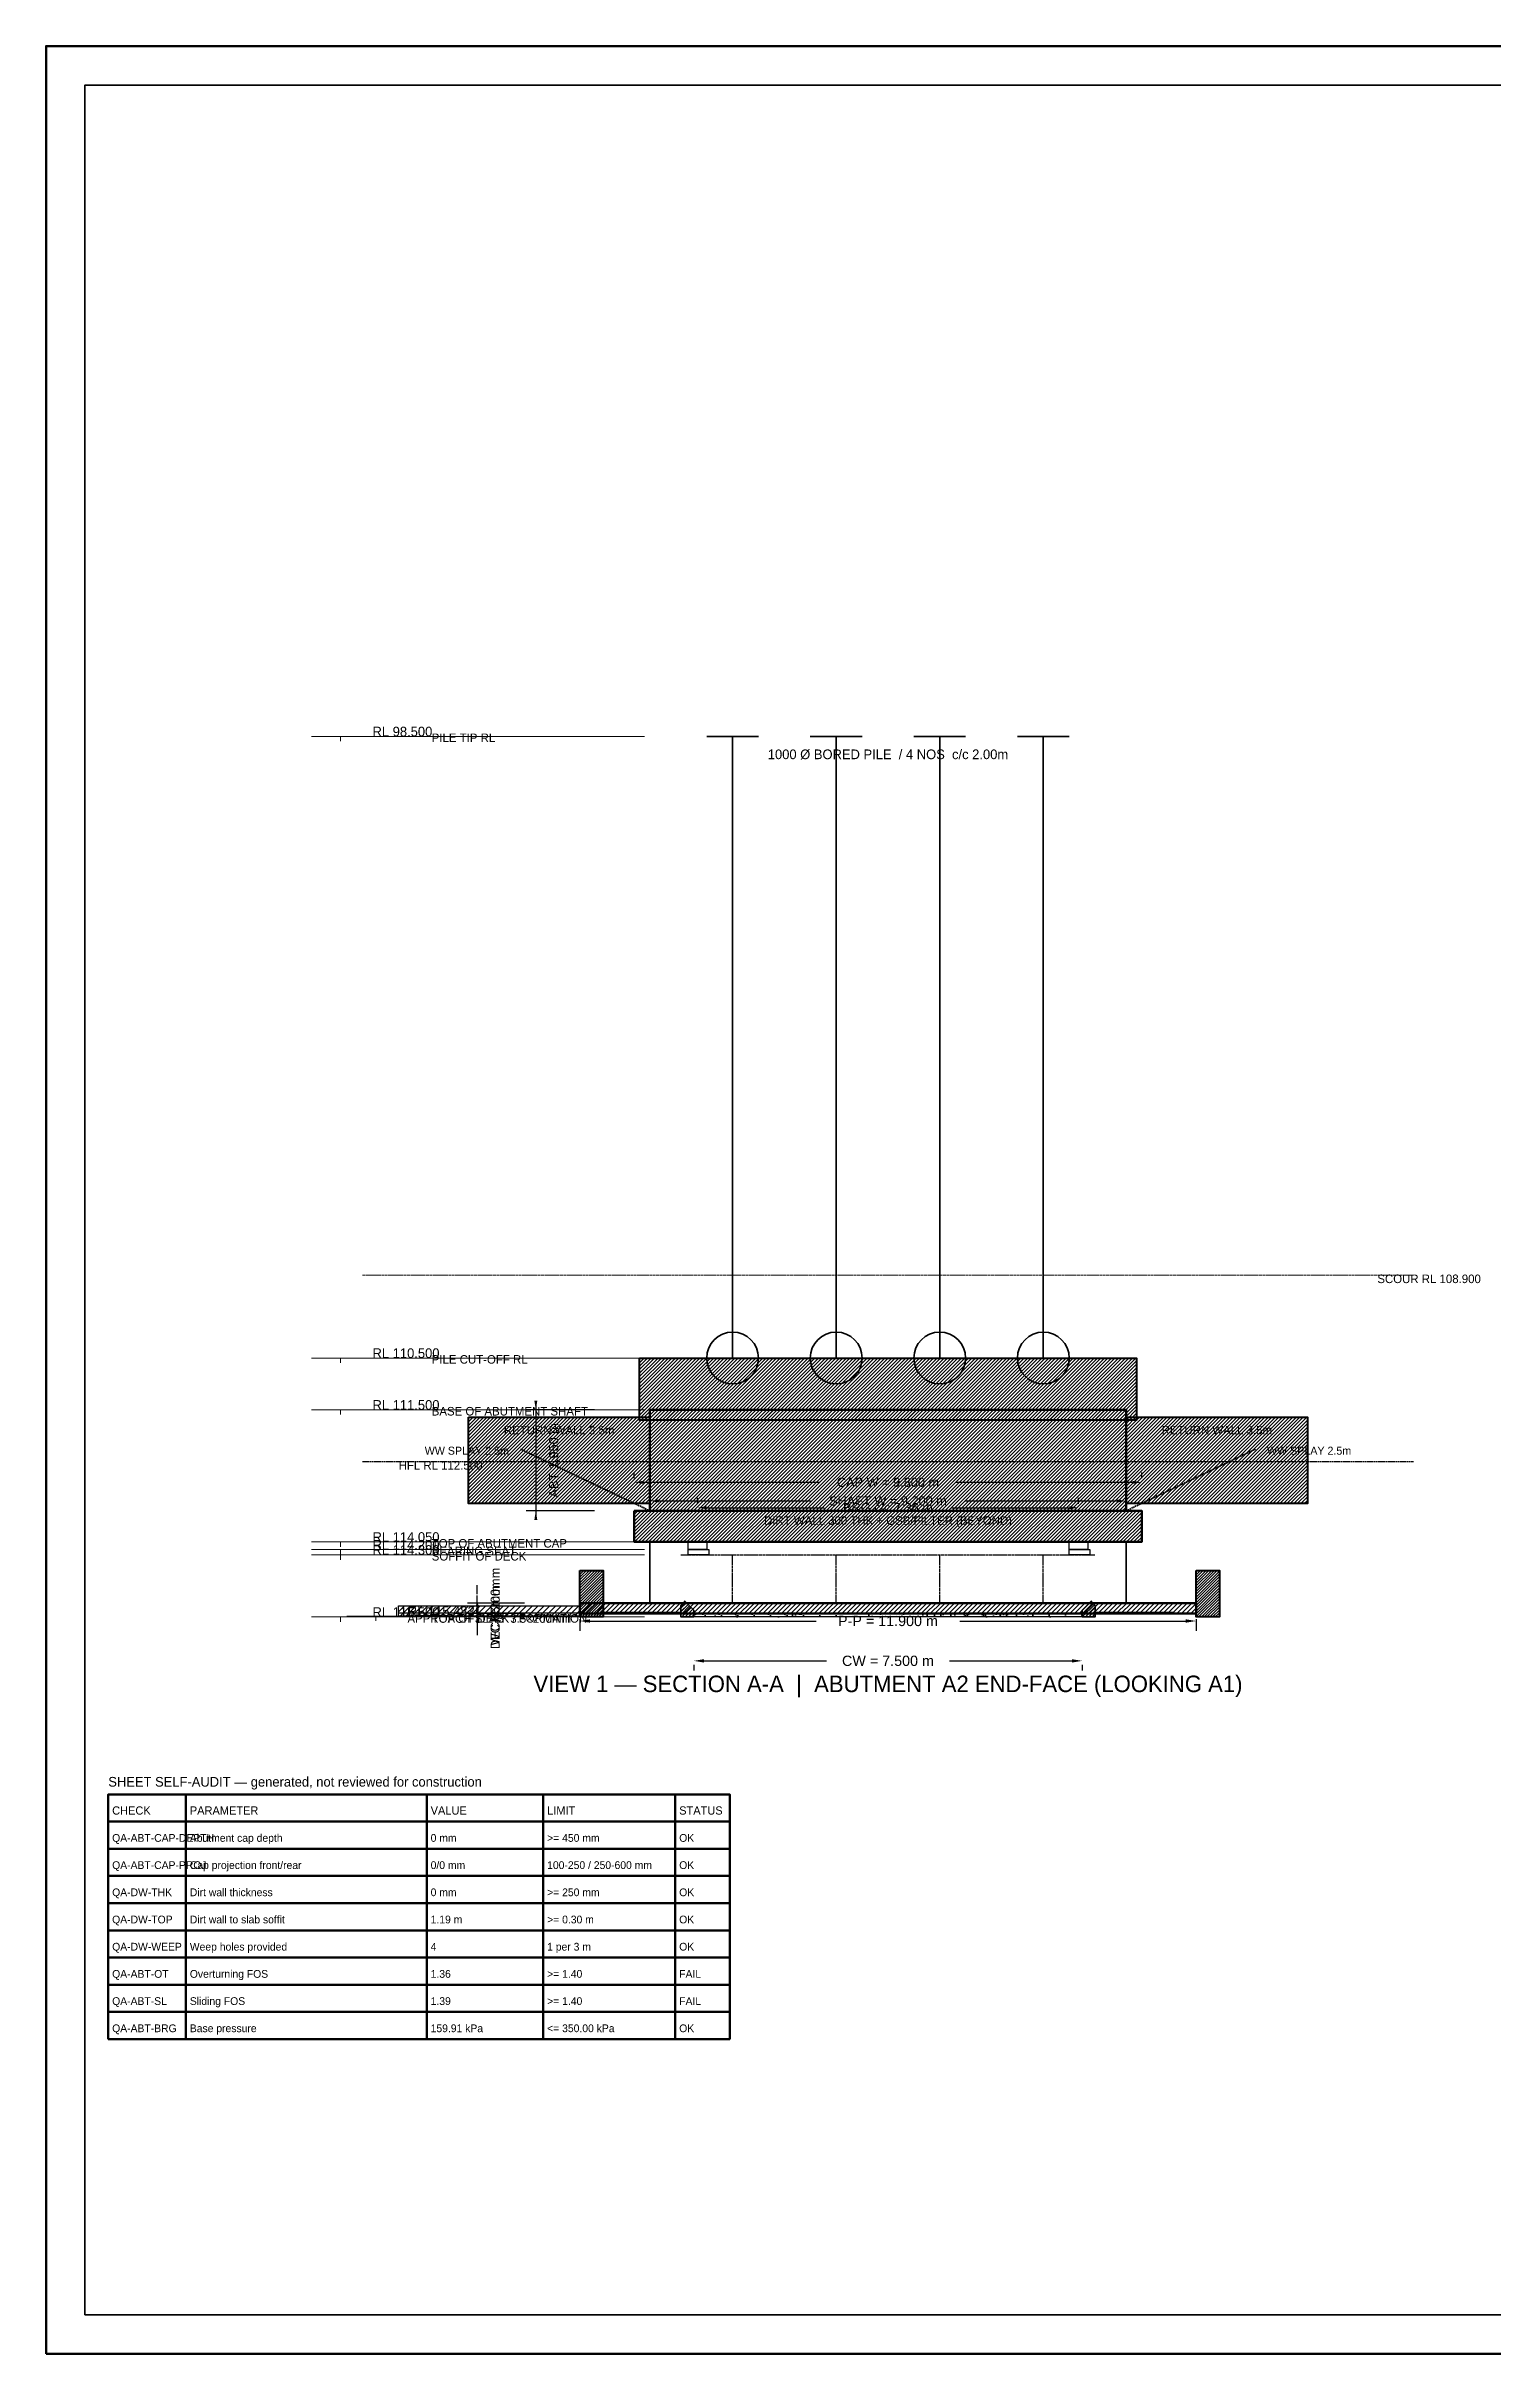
# Model space of a CAD drawing. Header units: metres. Extents: x 0 to 841, y 0 to 594.
# Drawn here: x 0 to 372, y 0 to 594 of the extents above; entities that cross this region are included whole.
import ezdxf
from ezdxf.enums import TextEntityAlignment as Align

# ---------------------------------------------------------------- set-up
doc = ezdxf.new("R2010")
doc.units = ezdxf.units.M
for name, pattern in [('DASHED', [0.5, 0.375, -0.125]), ('DASHED2', [0.25, 0.1875, -0.0625]), ('HIDDEN', [0.25, 0.1875, -0.0625])]:
    doc.linetypes.add(name, pattern=pattern)
for name, color, linetype, lineweight in [('BORDER-INNER', 7, 'Continuous', 35), ('BORDER-OUTER', 7, 'Continuous', 70), ('CIVIL-HFL', 5, 'DASHED', 25), ('CIVIL-ROAD', 7, 'Continuous', 25), ('CIVIL-SCOUR', 1, 'DASHED2', 18), ('DIM-LEVEL', 3, 'Continuous', 18), ('DIM-LINEAR', 3, 'Continuous', 18), ('FOUND-CAP', 2, 'Continuous', 35), ('FOUND-PILE', 4, 'Continuous', 35), ('STRUC-HATCHING', 8, 'Continuous', 18), ('STRUC-HIDDEN', 8, 'HIDDEN', 25), ('SUB-ABUT', 3, 'Continuous', 35), ('SUB-BEARING', 5, 'Continuous', 25), ('SUB-DIRT-WALL', 3, 'Continuous', 35), ('SUPER-DECK', 2, 'Continuous', 50), ('SUPER-FOOTPATH', 7, 'Continuous', 25), ('SUPER-KERB', 7, 'Continuous', 25), ('SUPER-PARAPET', 2, 'Continuous', 35), ('SUPER-WEARING', 8, 'Continuous', 25), ('TEXT-GENERAL', 7, 'Continuous', 18), ('TEXT-HEADER', 7, 'Continuous', 25), ('TEXT-LEVEL', 5, 'Continuous', 18), ('TEXT-SPEC', 7, 'Continuous', 13), ('TITLEBLK-BOX', 7, 'Continuous', 50)]:
    doc.layers.add(name, color=color, linetype=linetype, lineweight=lineweight)
doc.styles.add('BRIDGE_STD', font='Arial.ttf')
doc.dimstyles.new('pmb100', dxfattribs={"dimtxt": 2.5, "dimasz": 0.9375, "dimexe": 2.5, "dimexo": 2.5, "dimtad": 0, "dimtih": 1, "dimdec": 0, "dimtxsty": 'BRIDGE_STD', "dimcen": 2.5, "dimazin": 3, "dimtfac": 1, "dimtmove": 0, "dimatfit": 3})

msp = doc.modelspace()

# ---------------------------------------------------------------- hatches: boundary and pattern name
at = {"layer": 'STRUC-HATCHING'}
h = msp.add_hatch(dxfattribs=at)
h.set_pattern_fill('ANSI31', scale=0.2)
h.paths.add_polyline_path([(152.75, 256.33), (280.75, 256.33), (280.75, 240.33), (152.75, 240.33)])
h = msp.add_hatch(dxfattribs=at)
h.set_pattern_fill('ANSI31', scale=0.2)
h.paths.add_polyline_path([(108.75, 241.07), (155.42, 241.07), (155.42, 218.87), (108.75, 218.87)])
h = msp.add_hatch(dxfattribs=at)
h.set_pattern_fill('ANSI31', scale=0.2)
h.paths.add_polyline_path([(155.42, 243), (278.08, 243), (278.08, 217), (155.42, 217)])
h = msp.add_hatch(dxfattribs=at)
h.set_pattern_fill('ANSI31', scale=0.2)
h.paths.add_polyline_path([(278.08, 241.07), (324.75, 241.07), (324.75, 218.87), (278.08, 218.87)])
h = msp.add_hatch(dxfattribs=at)
h.set_pattern_fill('ANSI31', scale=0.2)
h.paths.add_polyline_path([(151.42, 217), (282.08, 217), (282.08, 209), (151.42, 209)])
h = msp.add_hatch(dxfattribs=at)
h.set_pattern_fill('ANSI31', scale=0.16)
h.paths.add_polyline_path([(137.42, 201.67), (143.42, 201.67), (143.42, 189.67), (137.42, 189.67)])
h = msp.add_hatch(dxfattribs=at)
h.set_pattern_fill('ANSI31', scale=0.16)
h.paths.add_polyline_path([(296.08, 201.67), (302.08, 201.67), (302.08, 189.67), (296.08, 189.67)])
h = msp.add_hatch(dxfattribs=at)
h.set_pattern_fill('ANSI31', scale=0.333333)
h.paths.add_polyline_path([(90.75, 192.57), (137.42, 192.57), (137.42, 189.9), (90.75, 189.9)])
h = msp.add_hatch(dxfattribs=at)
h.set_pattern_fill('ANSI31', scale=0.266667)
h.paths.add_polyline_path([(137.42, 193.2), (296.08, 193.2), (296.08, 190.53), (137.42, 190.53)])
h = msp.add_hatch(dxfattribs=at)
h.set_pattern_fill('ANSI31', scale=0.186667)
h.paths.add_polyline_path([(166.75, 189.67), (163.42, 189.67), (163.42, 192.6), (164.42, 193.77), (166.75, 191.43)])
h = msp.add_hatch(dxfattribs=at)
h.set_pattern_fill('ANSI31', scale=0.1866667)
h.paths.add_polyline_path([(266.75, 189.67), (270.08, 189.67), (270.08, 192.6), (269.08, 193.77), (266.75, 191.43)])
at = {"layer": 'SUPER-WEARING'}
h = msp.add_hatch(dxfattribs=at)
h.set_pattern_fill('AR-SAND', scale=0.0533333)
h.paths.add_polyline_path([(90.75, 190.77), (137.42, 190.77), (137.42, 189.9), (90.75, 189.9)])
h = msp.add_hatch(dxfattribs=at)
h.set_pattern_fill('AR-SAND', scale=0.0533333)
h.paths.add_polyline_path([(166.75, 190.53), (266.75, 190.53), (266.75, 189.67), (166.75, 189.67)])

# ---------------------------------------------------------------- linework, layer by layer
at = {"layer": 'BORDER-INNER'}
msp.add_lwpolyline([(10, 10), (831, 10), (831, 584), (10, 584), (10, 10)], dxfattribs=at)
at = {"layer": 'BORDER-OUTER'}
msp.add_lwpolyline([(0, 0), (841, 0), (841, 594), (0, 594), (0, 0)], dxfattribs=at)
at = {"layer": 'CIVIL-HFL', "color": 5, "linetype": 'DASHED'}
msp.add_line((81.42, 229.67), (352.08, 229.67), dxfattribs=at)
at = {"layer": 'CIVIL-ROAD', "lineweight": 25}
msp.add_lwpolyline([(90.75, 192.57), (137.42, 192.57), (137.42, 189.9), (90.75, 189.9), (90.75, 192.57)], dxfattribs=at)
at = {"layer": 'CIVIL-SCOUR', "color": 1, "linetype": 'DASHED2'}
msp.add_line((81.42, 277.67), (352.08, 277.67), dxfattribs=at)
at = {"layer": 'DIM-LEVEL'}
for p, q in [((68.34, 416.33), (83.3, 416.33)), ((75.82, 416.33), (75.82, 415.09)), ((68.34, 256.33), (83.3, 256.33)), ((75.82, 256.33), (75.82, 255.09)), ((68.34, 243), (83.3, 243)), ((75.82, 243), (75.82, 241.75)), ((68.34, 209), (83.3, 209)), ((75.82, 209), (75.82, 207.75)), ((68.34, 207), (83.3, 207)), ((68.34, 205.67), (83.3, 205.67)), ((75.82, 207), (75.82, 205.75)), ((75.82, 205.67), (75.82, 204.42)), ((68.34, 189.67), (83.3, 189.67)), ((75.82, 189.67), (75.82, 188.42)), ((77.4, 189.9), (92.36, 189.9)), ((84.88, 189.9), (84.88, 188.65))]:
    msp.add_line(p, q, dxfattribs=at)
at = {"layer": 'DIM-LEVEL', "color": 5}
for p, q in [((75.82, 416.33), (154.08, 416.33)), ((75.82, 256.33), (154.08, 256.33)), ((75.82, 243), (154.08, 243)), ((75.82, 209), (154.08, 209)), ((75.82, 207), (154.08, 207)), ((75.82, 205.67), (154.08, 205.67)), ((75.82, 189.67), (154.08, 189.67))]:
    msp.add_line(p, q, dxfattribs=at)
at = {"layer": 'FOUND-CAP', "lineweight": 40}
msp.add_lwpolyline([(152.75, 256.33), (280.75, 256.33), (280.75, 240.33), (152.75, 240.33), (152.75, 256.33)], dxfattribs=at)
at = {"layer": 'FOUND-PILE', "color": 4, "lineweight": 35}
for p, q in [((170.08, 416.33), (183.42, 416.33)), ((176.75, 256.33), (176.75, 416.33)), ((196.75, 416.33), (210.08, 416.33)), ((203.42, 256.33), (203.42, 416.33)), ((223.42, 416.33), (236.75, 416.33)), ((230.08, 256.33), (230.08, 416.33)), ((250.08, 416.33), (263.42, 416.33)), ((256.75, 256.33), (256.75, 416.33))]:
    msp.add_line(p, q, dxfattribs=at)
at = {"layer": 'FOUND-PILE', "color": 4}
for centre in [(176.75, 256.33), (203.42, 256.33), (230.08, 256.33), (256.75, 256.33)]:
    msp.add_circle(centre, 6.67, dxfattribs=at)
at = {"layer": 'STRUC-HIDDEN', "color": 8, "linetype": 'HIDDEN'}
for p, q in [((163.42, 205.67), (270.08, 205.67)), ((176.75, 193.2), (176.75, 205.67)), ((203.42, 193.2), (203.42, 205.67)), ((230.08, 193.2), (230.08, 205.67)), ((256.75, 193.2), (256.75, 205.67))]:
    msp.add_line(p, q, dxfattribs=at)
at = {"layer": 'SUB-ABUT', "color": 3, "linetype": 'DASHED'}
for p, q in [((155.42, 217), (122.08, 232.9)), ((278.08, 217), (311.42, 232.9))]:
    msp.add_line(p, q, dxfattribs=at)
at = {"layer": 'SUB-ABUT', "lineweight": 40}
for points in [[(108.75, 241.07), (155.42, 241.07), (155.42, 218.87), (108.75, 218.87), (108.75, 241.07)], [(278.08, 241.07), (324.75, 241.07), (324.75, 218.87), (278.08, 218.87), (278.08, 241.07)]]:
    msp.add_lwpolyline(points, dxfattribs=at)
at = {"layer": 'SUB-ABUT', "lineweight": 50}
for points in [[(155.42, 243), (278.08, 243), (278.08, 217), (155.42, 217), (155.42, 243)], [(151.42, 217), (282.08, 217), (282.08, 209), (151.42, 209), (151.42, 217)]]:
    msp.add_lwpolyline(points, dxfattribs=at)
at = {"layer": 'SUB-ABUT', "lineweight": 30}
for points in [[(165.28, 209), (170.08, 209), (170.08, 207), (165.28, 207), (165.28, 209)], [(263.42, 209), (268.22, 209), (268.22, 207), (263.42, 207), (263.42, 209)]]:
    msp.add_lwpolyline(points, dxfattribs=at)
at = {"layer": 'SUB-BEARING', "lineweight": 30}
for points in [[(165.28, 207), (170.62, 207), (170.62, 205.67), (165.28, 205.67), (165.28, 207)], [(263.42, 207), (268.75, 207), (268.75, 205.67), (263.42, 205.67), (263.42, 207)]]:
    msp.add_lwpolyline(points, dxfattribs=at)
at = {"layer": 'SUB-DIRT-WALL', "lineweight": 35}
msp.add_lwpolyline([(155.42, 193.2), (278.08, 193.2), (278.08, 209), (155.42, 209), (155.42, 193.2)], dxfattribs=at)
at = {"layer": 'SUPER-DECK', "lineweight": 50}
msp.add_lwpolyline([(137.42, 193.2), (296.08, 193.2), (296.08, 190.53), (137.42, 190.53), (137.42, 193.2)], dxfattribs=at)
at = {"layer": 'SUPER-FOOTPATH', "lineweight": 25}
for points in [[(143.42, 190.93), (163.42, 190.93), (163.42, 190.53), (143.42, 190.53), (143.42, 190.93)], [(270.08, 190.93), (290.08, 190.93), (290.08, 190.53), (270.08, 190.53), (270.08, 190.93)]]:
    msp.add_lwpolyline(points, dxfattribs=at)
at = {"layer": 'SUPER-KERB', "lineweight": 35}
for points in [[(166.75, 189.67), (163.42, 189.67), (163.42, 192.6), (164.42, 193.77), (166.75, 191.43), (166.75, 189.67)], [(266.75, 189.67), (270.08, 189.67), (270.08, 192.6), (269.08, 193.77), (266.75, 191.43), (266.75, 189.67)]]:
    msp.add_lwpolyline(points, dxfattribs=at)
at = {"layer": 'SUPER-PARAPET', "lineweight": 40}
for points in [[(137.42, 201.67), (143.42, 201.67), (143.42, 189.67), (137.42, 189.67), (137.42, 201.67)], [(296.08, 201.67), (302.08, 201.67), (302.08, 189.67), (296.08, 189.67), (296.08, 201.67)]]:
    msp.add_lwpolyline(points, dxfattribs=at)
at = {"layer": 'SUPER-WEARING'}
for points in [[(90.75, 190.77), (137.42, 190.77), (137.42, 189.9), (90.75, 189.9), (90.75, 190.77)], [(166.75, 190.53), (266.75, 190.53), (266.75, 189.67), (166.75, 189.67), (166.75, 190.53)]]:
    msp.add_lwpolyline(points, dxfattribs=at)
at = {"layer": 'TITLEBLK-BOX'}
for points in [[(16, 137), (36, 137), (36, 144), (16, 144), (16, 137)], [(36, 137), (98, 137), (98, 144), (36, 144), (36, 137)], [(98, 137), (128, 137), (128, 144), (98, 144), (98, 137)], [(128, 137), (162, 137), (162, 144), (128, 144), (128, 137)], [(162, 137), (176, 137), (176, 144), (162, 144), (162, 137)], [(16, 130), (36, 130), (36, 137), (16, 137), (16, 130)], [(36, 130), (98, 130), (98, 137), (36, 137), (36, 130)], [(98, 130), (128, 130), (128, 137), (98, 137), (98, 130)], [(128, 130), (162, 130), (162, 137), (128, 137), (128, 130)], [(162, 130), (176, 130), (176, 137), (162, 137), (162, 130)], [(16, 123), (36, 123), (36, 130), (16, 130), (16, 123)], [(36, 123), (98, 123), (98, 130), (36, 130), (36, 123)], [(98, 123), (128, 123), (128, 130), (98, 130), (98, 123)], [(128, 123), (162, 123), (162, 130), (128, 130), (128, 123)], [(162, 123), (176, 123), (176, 130), (162, 130), (162, 123)], [(16, 116), (36, 116), (36, 123), (16, 123), (16, 116)], [(36, 116), (98, 116), (98, 123), (36, 123), (36, 116)], [(98, 116), (128, 116), (128, 123), (98, 123), (98, 116)], [(128, 116), (162, 116), (162, 123), (128, 123), (128, 116)], [(162, 116), (176, 116), (176, 123), (162, 123), (162, 116)], [(16, 109), (36, 109), (36, 116), (16, 116), (16, 109)], [(36, 109), (98, 109), (98, 116), (36, 116), (36, 109)], [(98, 109), (128, 109), (128, 116), (98, 116), (98, 109)], [(128, 109), (162, 109), (162, 116), (128, 116), (128, 109)], [(162, 109), (176, 109), (176, 116), (162, 116), (162, 109)], [(16, 102), (36, 102), (36, 109), (16, 109), (16, 102)], [(36, 102), (98, 102), (98, 109), (36, 109), (36, 102)], [(98, 102), (128, 102), (128, 109), (98, 109), (98, 102)], [(128, 102), (162, 102), (162, 109), (128, 109), (128, 102)], [(162, 102), (176, 102), (176, 109), (162, 109), (162, 102)], [(16, 95), (36, 95), (36, 102), (16, 102), (16, 95)], [(36, 95), (98, 95), (98, 102), (36, 102), (36, 95)], [(98, 95), (128, 95), (128, 102), (98, 102), (98, 95)], [(128, 95), (162, 95), (162, 102), (128, 102), (128, 95)], [(162, 95), (176, 95), (176, 102), (162, 102), (162, 95)], [(16, 88), (36, 88), (36, 95), (16, 95), (16, 88)], [(36, 88), (98, 88), (98, 95), (36, 95), (36, 88)], [(98, 88), (128, 88), (128, 95), (98, 95), (98, 88)], [(128, 88), (162, 88), (162, 95), (128, 95), (128, 88)], [(162, 88), (176, 88), (176, 95), (162, 95), (162, 88)], [(16, 81), (36, 81), (36, 88), (16, 88), (16, 81)], [(36, 81), (98, 81), (98, 88), (36, 88), (36, 81)], [(98, 81), (128, 81), (128, 88), (98, 88), (98, 81)], [(128, 81), (162, 81), (162, 88), (128, 88), (128, 81)], [(162, 81), (176, 81), (176, 88), (162, 88), (162, 81)]]:
    msp.add_lwpolyline(points, dxfattribs=at)

# ---------------------------------------------------------------- texts
at = {"layer": 'CIVIL-HFL', "color": 5}
msp.add_text('HFL RL 112.500', height=2.2, dxfattribs=at).set_placement((90.75, 227.61))
at = {"layer": 'CIVIL-SCOUR', "color": 1}
msp.add_text('SCOUR RL 108.900', height=2.2, dxfattribs=at).set_placement((342.75, 275.61))
at = {"layer": 'TEXT-GENERAL'}
for s, height, p in [('1000 Ø BORED PILE  / 4 NOS  c/c 2.00m', 2.4933, (216.75, 410.47)), ('APPROACH SLAB  3.5×200mm', 2.2, (114.08, 188.17))]:
    msp.add_text(s, height=height, dxfattribs=at).set_placement(p, align=Align.CENTER)
at = {"layer": 'TEXT-GENERAL', "color": 3}
for p in [(132.08, 236.67), (301.42, 236.67)]:
    msp.add_text('RETURN WALL 3.5m', height=2.2, dxfattribs=at).set_placement(p, align=Align.CENTER)
at = {"layer": 'TEXT-HEADER'}
msp.add_text('VIEW 1 — SECTION A-A  |  ABUTMENT A2 END-FACE (LOOKING A1)', height=4.2533, dxfattribs=at).set_placement((216.75, 170.33), align=Align.CENTER)
for s, height, p in [('SHEET SELF-AUDIT — generated, not reviewed for construction', 2.4933, (16, 146)), ('CHECK', 2.119, (17, 138.8)), ('PARAMETER', 2.119, (37, 138.8)), ('VALUE', 2.119, (99, 138.8)), ('LIMIT', 2.119, (129, 138.8)), ('STATUS', 2.119, (163, 138.8))]:
    msp.add_text(s, height=height, dxfattribs=at).set_placement(p)
at = {"layer": 'TEXT-LEVEL'}
for s, height, p in [('RL 98.500', 2.493, (84.04, 416.33)), ('PILE TIP RL', 2.2, (99.28, 414.87)), ('RL 110.500', 2.493, (84.04, 256.33)), ('PILE CUT-OFF RL', 2.2, (99.28, 254.87)), ('RL 111.500', 2.493, (84.04, 243)), ('BASE OF ABUTMENT SHAFT', 2.2, (99.28, 241.53)), ('RL 114.050', 2.493, (84.04, 209)), ('RL 114.200', 2.493, (84.04, 207)), ('RL 114.300', 2.493, (84.04, 205.67)), ('TOP OF ABUTMENT CAP', 2.2, (99.28, 207.53)), ('SOFFIT OF DECK', 2.2, (99.28, 204.2)), ('BEARING SEAT', 2.2, (99.28, 205.53)), ('RL 115.500', 2.493, (84.04, 189.67)), ('RL 115.483', 2.493, (93.11, 189.9)), ('TOP OF DECK / FORMATION', 2.2, (99.28, 188.2))]:
    msp.add_text(s, height=height, dxfattribs=at).set_placement(p)
at = {"layer": 'TEXT-SPEC', "color": 3}
msp.add_text('WW SPLAY 2.5m', height=2.0533, dxfattribs=at).set_placement((119.15, 231.44), align=Align.RIGHT)
for s, height, p in [('WW SPLAY 2.5m', 2.0533, (314.35, 231.44)), ('QA-ABT-CAP-DEPTH', 1.9947, (17, 131.8)), ('Abutment cap depth', 1.9947, (37, 131.8)), ('0 mm', 1.995, (99, 131.8)), ('>= 450 mm', 1.995, (129, 131.8)), ('OK', 1.995, (163, 131.8)), ('QA-ABT-CAP-PROJ', 1.9947, (17, 124.8)), ('Cap projection front/rear', 1.9947, (37, 124.8)), ('0/0 mm', 1.995, (99, 124.8)), ('100-250 / 250-600 mm', 1.9947, (129, 124.8)), ('OK', 1.995, (163, 124.8)), ('QA-DW-THK', 1.995, (17, 117.8)), ('Dirt wall thickness', 1.9947, (37, 117.8)), ('0 mm', 1.995, (99, 117.8)), ('>= 250 mm', 1.995, (129, 117.8)), ('OK', 1.995, (163, 117.8)), ('Dirt wall to slab soffit', 1.9947, (37, 110.8)), ('QA-DW-TOP', 1.995, (17, 110.8)), ('1.19 m', 1.995, (99, 110.8)), ('>= 0.30 m', 1.995, (129, 110.8)), ('OK', 1.995, (163, 110.8)), ('QA-DW-WEEP', 1.995, (17, 103.8)), ('Weep holes provided', 1.9947, (37, 103.8)), ('4', 1.99, (99, 103.8)), ('1 per 3 m', 1.995, (129, 103.8)), ('OK', 1.995, (163, 103.8)), ('QA-ABT-BRG', 1.995, (17, 82.8)), ('Base pressure', 1.9947, (37, 82.8)), ('159.91 kPa', 1.995, (99, 82.8)), ('<= 350.00 kPa', 1.9947, (129, 82.8)), ('OK', 1.995, (163, 82.8))]:
    msp.add_text(s, height=height, dxfattribs=at).set_placement(p)
msp.add_text('DIRT WALL 300 THK + GSB/FILTER (BEYOND)', height=2.2, dxfattribs=at).set_placement((216.75, 213.4), align=Align.CENTER)
at = {"layer": 'TEXT-SPEC', "color": 1}
for s, height, p in [('QA-ABT-OT', 1.995, (17, 96.8)), ('Overturning FOS', 1.9947, (37, 96.8)), ('1.36', 1.995, (99, 96.8)), ('>= 1.40', 1.995, (129, 96.8)), ('FAIL', 1.995, (163, 96.8)), ('QA-ABT-SL', 1.995, (17, 89.8)), ('Sliding FOS', 1.9947, (37, 89.8)), ('1.39', 1.995, (99, 89.8)), ('>= 1.40', 1.995, (129, 89.8)), ('FAIL', 1.995, (163, 89.8))]:
    msp.add_text(s, height=height, dxfattribs=at).set_placement(p)

# ---------------------------------------------------------------- dimensions: what is measured, and where the dimension line sits
at = {"layer": 'DIM-LINEAR'}
for base, p1, p2, text in [((126.08, 243), (143.68, 243), (143.68, 217), 'ABT 1.950 m'), ((111.02, 193.2), (125.68, 193.2), (125.68, 190.53), 'DECK 200mm'), ((111.02, 190.53), (125.68, 190.53), (125.68, 189.67), 'WC 65mm')]:
    msp.add_linear_dim(base=base, p1=p1, p2=p2, angle=90, text=text, dimstyle='pmb100', override={"dimtxt": 2.346667, "dimasz": 2.346667, "dimgap": 0.938667, "dimclrt": 3}, dxfattribs=at).render()
for base, p1, p2, text, override in [((151.42, 224.33), (151.42, 222.87), (282.08, 222.87), 'CAP W = 9.800 m', {"dimtxt": 2.346667, "dimasz": 2.346667, "dimgap": 0.938667, "dimclrt": 3}), ((155.42, 219.53), (155.42, 237.13), (278.08, 237.13), 'SHAFT W = 9.200 m', {"dimtxt": 2.346667, "dimasz": 2.346667, "dimgap": 0.938667, "dimclrt": 3}), ((167.68, 217.8), (167.68, 216.33), (265.82, 216.33), 'BRG c/c 7.36 m', {"dimtxt": 2.346667, "dimasz": 2.346667, "dimgap": 0.938667, "dimclrt": 3}), ((137.42, 188.63), (137.42, 191.57), (296.08, 191.57), 'P-P = 11.900 m', {"dimtxt": 2.64, "dimasz": 2.64, "dimgap": 1.056, "dimclrt": 3}), ((166.75, 178.37), (166.75, 179.83), (266.75, 179.83), 'CW = 7.500 m', {"dimtxt": 2.64, "dimasz": 2.64, "dimgap": 1.056, "dimclrt": 3})]:
    msp.add_linear_dim(base=base, p1=p1, p2=p2, text=text, dimstyle='pmb100', override=override, dxfattribs=at).render()

doc.saveas('drawing.dxf')
